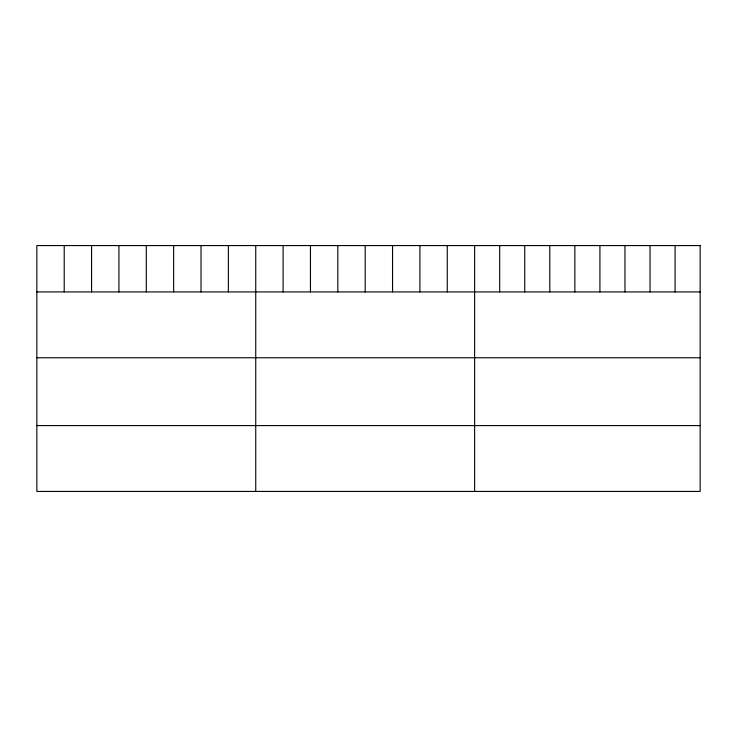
<?xml version="1.0" encoding="UTF-8"?>
<svg xmlns="http://www.w3.org/2000/svg" width="737" height="737" viewBox="0 0 737 737"><rect width="100%" height="100%" fill="white"/><g stroke="black" fill="none" stroke-linecap="round" stroke-linejoin="round"><path stroke-width="1.11" d="M36.85 291.926L700.15 291.926M36.85 357.758L700.15 357.758M36.85 425.59L700.15 425.59M675.092 245.568L675.092 291.926M650.034 245.568L650.034 291.926M624.976 245.568L624.976 291.926M599.918 245.568L599.918 291.926M574.86 245.568L574.86 291.926M549.802 245.568L549.802 291.926M524.744 245.568L524.744 291.926M499.686 245.568L499.686 291.926M474.628 245.568L474.628 491.432M447.267 245.568L447.267 291.926M419.906 245.568L419.906 291.926M392.545 245.568L392.545 291.926M365.183 245.568L365.183 291.926M337.822 245.568L337.822 291.926M310.461 245.568L310.461 291.926M283.1 245.568L283.1 291.926M255.739 245.568L255.739 491.432M228.378 245.568L228.378 291.926M201.017 245.568L201.017 291.926M173.656 245.568L173.656 291.926M146.294 245.568L146.294 291.926M118.933 245.568L118.933 291.926M91.572 245.568L91.572 291.926M64.211 245.568L64.211 291.926M700.15 245.568L36.85 245.568L36.85 491.432L700.15 491.432L700.15 245.568"/></g></svg>
